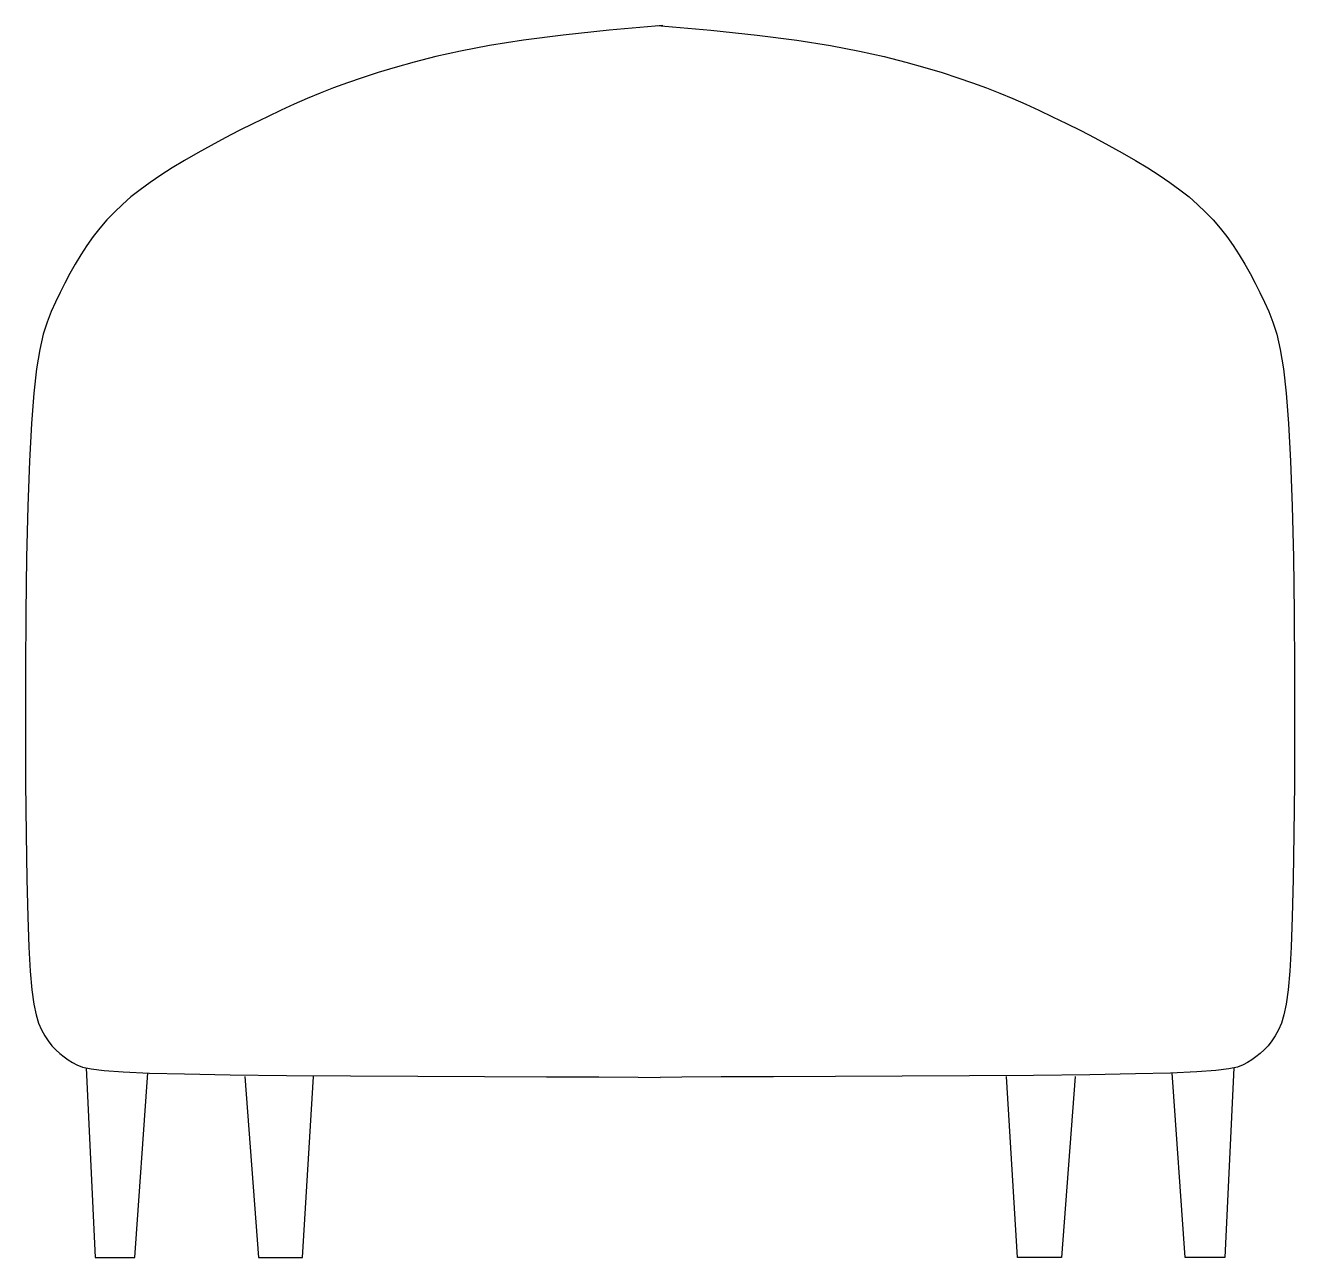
# Model space of a CAD drawing. Extents: x 13030.5 to 13095.9, y -455.7 to -392.1.
import ezdxf

# ---------------------------------------------------------------- set-up
doc = ezdxf.new("R2010")
doc.units = 0
doc.layers.get('0').update_dxf_attribs({"linetype": 'CONTINUOUS'})

# ---------------------------------------------------------------- blocks, each defined once
blk = doc.blocks.new('A$C122338FE')
at = {"color": 7}
for points in [[(10.093, 116.265), (7.324, 116.024), (4.939, 115.768), (2.895, 115.498), (1.148, 115.221), (-0.343, 114.938), (-1.621, 114.654), (-2.728, 114.372), (-3.707, 114.097), (-4.596, 113.83), (-5.413, 113.568), (-6.173, 113.309), (-6.888, 113.047), (-7.575, 112.778), (-8.245, 112.499), (-8.913, 112.206), (-9.593, 111.894), (-10.296, 111.561), (-11.016, 111.21), (-11.744, 110.843), (-12.471, 110.465), (-13.189, 110.08), (-13.889, 109.692), (-14.561, 109.304), (-15.197, 108.919), (-15.789, 108.542), (-16.34, 108.169), (-16.852, 107.796), (-17.328, 107.421), (-17.771, 107.039), (-18.185, 106.647), (-18.572, 106.242), (-18.936, 105.82), (-19.28, 105.379), (-19.604, 104.92), (-19.911, 104.448), (-20.201, 103.966), (-20.475, 103.477), (-20.735, 102.985), (-20.982, 102.493), (-21.216, 102.005), (-21.439, 101.515), (-21.65, 100.978), (-21.846, 100.343), (-22.027, 99.554), (-22.191, 98.56), (-22.336, 97.306), (-22.461, 95.739), (-22.565, 93.805), (-22.646, 91.479), (-22.705, 88.838), (-22.745, 85.987), (-22.766, 83.031), (-22.77, 80.075), (-22.759, 77.224), (-22.734, 74.583), (-22.697, 72.257), (-22.649, 70.324), (-22.589, 68.764), (-22.517, 67.526), (-22.432, 66.564), (-22.332, 65.828), (-22.218, 65.27), (-22.087, 64.843), (-21.94, 64.498), (-21.775, 64.195), (-21.595, 63.922), (-21.403, 63.679), (-21.201, 63.462), (-20.992, 63.269), (-20.779, 63.097), (-20.564, 62.945), (-20.349, 62.809), (-20.125, 62.688), (-19.828, 62.58), (-19.381, 62.485), (-18.708, 62.403), (-17.732, 62.332), (-16.376, 62.272), (-14.564, 62.222), (-12.22, 62.181), (-9.314, 62.15), (-6.015, 62.126), (-2.539, 62.107), (0.898, 62.093), (4.081, 62.081), (6.793, 62.07), (8.817, 62.058), (9.939, 62.044)], [(9.784, 116.265), (12.553, 116.024), (14.938, 115.768), (16.983, 115.498), (18.729, 115.221), (20.22, 114.938), (21.498, 114.654), (22.605, 114.372), (23.584, 114.097), (24.473, 113.83), (25.29, 113.568), (26.05, 113.309), (26.766, 113.047), (27.452, 112.778), (28.122, 112.499), (28.79, 112.206), (29.47, 111.894), (30.173, 111.561), (30.893, 111.21), (31.621, 110.843), (32.348, 110.465), (33.066, 110.08), (33.766, 109.692), (34.438, 109.304), (35.074, 108.919), (35.666, 108.542), (36.217, 108.169), (36.729, 107.796), (37.205, 107.421), (37.648, 107.039), (38.062, 106.647), (38.449, 106.242), (38.813, 105.82), (39.157, 105.379), (39.481, 104.92), (39.788, 104.448), (40.078, 103.966), (40.352, 103.477), (40.612, 102.985), (40.859, 102.493), (41.093, 102.005), (41.316, 101.515), (41.527, 100.978), (41.723, 100.343), (41.904, 99.554), (42.068, 98.56), (42.213, 97.306), (42.338, 95.739), (42.442, 93.805), (42.523, 91.479), (42.582, 88.838), (42.622, 85.987), (42.643, 83.031), (42.647, 80.075), (42.636, 77.224), (42.611, 74.583), (42.574, 72.257), (42.526, 70.324), (42.466, 68.764), (42.394, 67.526), (42.309, 66.564), (42.209, 65.828), (42.095, 65.27), (41.964, 64.843), (41.817, 64.498), (41.652, 64.195), (41.472, 63.922), (41.28, 63.679), (41.078, 63.462), (40.869, 63.269), (40.656, 63.097), (40.441, 62.945), (40.226, 62.809), (40.002, 62.688), (39.705, 62.58), (39.258, 62.485), (38.585, 62.403), (37.609, 62.332), (36.253, 62.272), (34.441, 62.222), (32.097, 62.181), (29.191, 62.15), (25.892, 62.126), (22.416, 62.107), (18.979, 62.093), (15.796, 62.081), (13.084, 62.07), (11.06, 62.058), (9.939, 62.044)], [(-19.636, 62.539), (-19.175, 52.757), (-17.124, 52.757), (-16.466, 62.275)], [(39.513, 62.539), (39.052, 52.757), (37.001, 52.757), (36.343, 62.275)], [(-11.462, 62.086), (-10.755, 52.757), (-8.483, 52.757), (-7.915, 62.086)], [(31.339, 62.086), (30.632, 52.757), (28.36, 52.757), (27.792, 62.086)]]:
    blk.add_lwpolyline(points, dxfattribs=at)

msp = doc.modelspace()

# ---------------------------------------------------------------- block references
at = {"color": 7}
msp.add_blockref('A$C122338FE', (13053.287, -508.411), dxfattribs=at)

doc.saveas('drawing.dxf')
